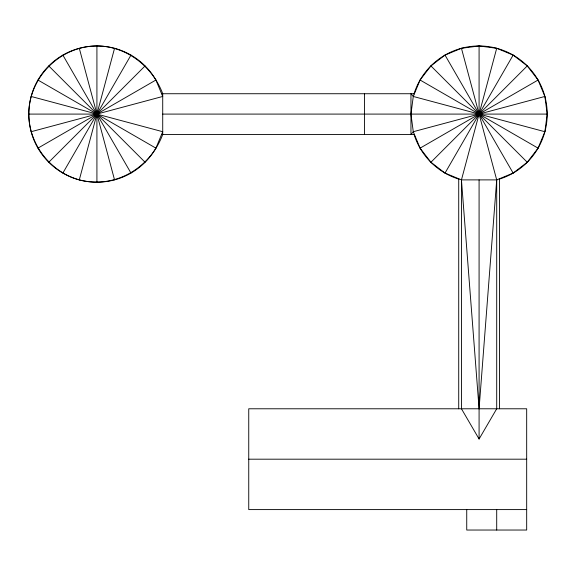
<?xml version="1.0" encoding="UTF-8"?>
<svg xmlns="http://www.w3.org/2000/svg" width="576" height="576" viewBox="0 0 576 576"><rect width="100%" height="100%" fill="white"/><g stroke="black" fill="none" stroke-linecap="round" stroke-linejoin="round"><path stroke-width="0.86" d="M461.448 48.29L496.706 179.892L479.081 408.78L461.448 179.892L496.706 48.29L479.081 45.965L461.448 48.29L445.018 55.094L430.913 65.916L420.084 80.028L413.28 96.458L410.954 114.091L413.28 131.717L420.084 148.147L430.913 162.259L445.018 173.081L461.448 179.892L496.706 179.892L513.137 173.081L527.249 162.259L538.07 148.147L544.882 131.717L547.2 114.091L544.882 96.458L538.07 80.028L527.249 65.916L513.137 55.094L496.706 48.29M28.8 114.091C28.915 77.191 60.019 46.087 96.919 45.965C126.454 46.03 152.568 66.506 162.72 93.73L162.72 134.446C150.206 168.257 114.818 189.115 79.294 179.892C50.249 171.929 28.966 144.202 28.8 114.091L96.919 114.091M79.294 179.892L114.552 48.29M31.118 131.717L162.72 96.458L155.916 80.028A68.119 68.119 0 0 0 53.136 61.906A68.119 68.119 0 0 0 53.136 166.27A68.119 68.119 0 0 0 155.916 148.147L162.72 131.717L31.118 96.458M62.863 173.081L130.982 55.094M445.018 173.081L513.137 55.094M461.448 179.892L461.448 408.78L479.081 439.02L496.706 408.78L496.706 179.892M48.751 162.259L145.087 65.916M430.913 162.259L527.249 65.916A68.119 68.119 0 0 0 414.014 93.902M37.93 148.147L155.916 80.028M420.084 148.147L538.07 80.028M544.882 96.458L413.28 131.717L410.954 134.446L410.954 93.73L413.28 96.458L544.882 131.717M161.597 93.73L414.403 93.73M162.72 114.091L547.2 114.091M161.597 134.446L414.403 134.446M248.746 459.187L526.68 459.187M526.68 509.594L248.746 509.594L248.746 408.78L526.68 408.78L526.68 530.035L466.733 530.035L466.733 509.594M420.084 80.028L538.07 148.147M37.93 80.028L155.916 148.147M430.913 65.916L527.249 162.259M48.751 65.916L145.087 162.259M445.018 55.094L513.137 173.081M62.863 55.094L130.982 173.081M79.294 48.29L114.552 179.892M499.435 178.762L499.435 408.78M496.706 509.594L496.706 530.035M479.081 45.965L479.081 114.091M479.081 179.892L479.081 439.02M458.719 178.762L458.719 408.78M364.442 93.73L364.442 134.446M96.919 45.965L96.919 182.21M527.249 65.916A68.119 68.119 0 0 1 499.262 179.15M458.892 179.15A68.119 68.119 0 0 1 414.014 134.273"/></g></svg>
